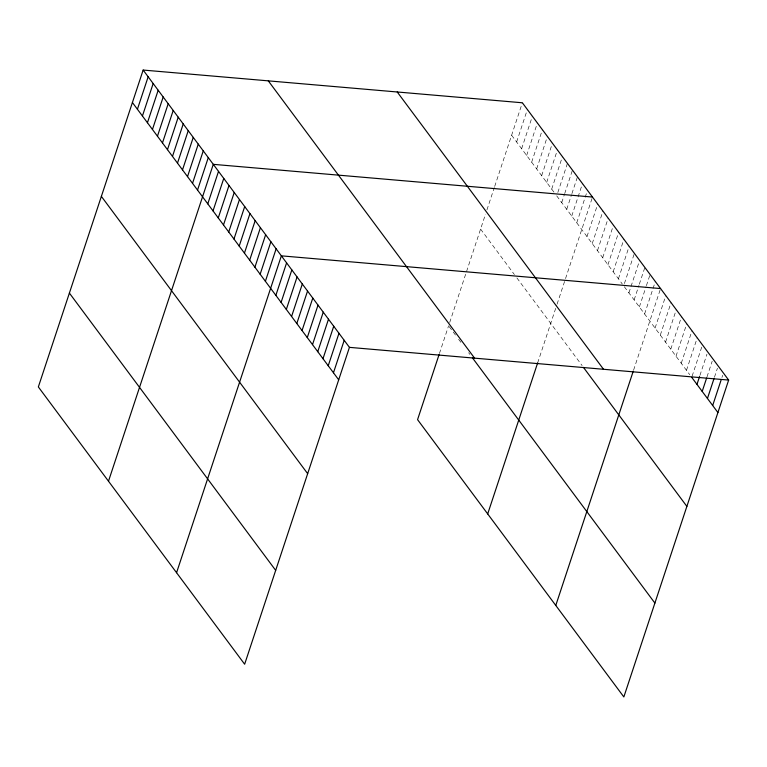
<?xml version="1.0" encoding="UTF-8"?>
<svg xmlns="http://www.w3.org/2000/svg" width="767" height="767" viewBox="0 0 767 767"><rect width="100%" height="100%" fill="white"/><g stroke="black" fill="none" stroke-linecap="round" stroke-linejoin="round"><path stroke-width="0.58" stroke-dasharray="3.83 2.88" d="M439.424 353.52L448.599 325.793M449.692 322.495L485.521 214.166M486.93 209.899L494.332 187.503M494.686 186.439L522.356 102.778M516.632 141.981L527.37 109.508M521.637 148.712L532.375 116.239M526.651 155.442L537.389 122.979M531.656 162.182L542.394 129.709M536.67 168.913L547.408 136.449M541.675 175.653L552.413 143.18M546.689 182.383L557.427 149.91M551.694 189.113L562.432 156.65M557.82 192.498L567.446 163.381M561.722 202.584L564.311 194.751M564.685 193.629L572.46 170.121M566.727 209.324L571.54 194.77M571.914 193.648L577.465 176.851M571.741 216.054L582.479 183.581M576.746 222.794L587.484 190.321M537.638 362.935L556.717 305.247M557.072 304.183L565.183 279.648M565.528 278.584L592.498 197.052M586.995 236.562L597.733 204.089M592.229 243.599L602.967 211.136M597.464 250.646L608.202 218.173M602.709 257.683L613.447 225.21M607.943 264.72L618.681 232.248M613.178 271.758L623.916 239.285M618.413 278.795L629.151 246.332M624.396 283.598L634.386 253.369M628.892 292.879L639.63 260.406M634.127 299.916L638.94 285.362M639.304 284.241L644.865 267.443M639.362 306.953L646.025 286.8M646.399 285.679L650.1 274.481M644.596 313.991L655.334 281.527M633.609 370.097L660.569 288.565M655.076 328.075L665.814 295.602M660.31 335.112L671.048 302.639M665.545 342.149L676.283 309.676M670.78 349.186L681.518 316.723M676.015 356.224L686.753 323.76M681.259 363.27L691.997 330.798M686.494 370.308L697.232 337.835M692.102 376.223L701.728 347.115M699.926 375.427L706.963 354.153M707.011 376.865L712.198 361.19M714.47 377.191L717.433 368.237M721.929 377.508L722.677 375.274M511.618 135.241L554.205 192.488M556.708 195.853L622.344 284.078M624.309 286.714L689.763 374.708M480.583 229.093L514.398 274.557M516.9 277.922L582.143 365.61M449.222 326.637L455.483 335.054M458.618 339.263L462.376 344.316M468.637 352.734L469.893 354.412"/><path stroke-width="1.15" d="M143.151 70.056L38.35 386.932L244.644 664.222L349.436 347.355L143.151 70.056L522.356 102.778L728.65 380.068L623.849 696.944L417.564 419.645L439.079 354.594M137.418 109.259L148.156 76.786M142.432 115.99L153.17 83.526M147.437 122.73L158.175 90.257M152.451 129.46L163.189 96.987M157.456 136.2L168.194 103.727M162.47 142.93L173.208 110.458M167.474 149.661L178.212 117.198M172.489 156.401L183.227 123.928M177.493 163.131L188.241 130.668M182.508 169.871L193.246 137.398M187.522 176.602L198.26 144.129M192.527 183.332L203.265 150.869M197.541 190.072L208.279 157.599M108.492 481.206L213.284 164.339L592.498 197.052M207.78 203.84L218.518 171.377M213.025 210.887L223.763 178.414M218.259 217.924L228.997 185.451M223.494 224.961L234.232 192.488M228.729 231.998L239.467 199.535M233.964 239.036L244.702 206.572M239.208 246.082L249.946 213.609M244.443 253.12L255.181 220.647M249.678 260.157L260.416 227.684M254.912 267.194L265.65 234.731M260.147 274.231L270.885 241.768M265.392 281.278L276.13 248.805M176.563 572.719L281.364 255.842L660.569 288.565M275.861 295.353L286.599 262.88M281.096 302.39L291.834 269.926M286.331 309.427L297.069 276.964M291.575 316.474L302.313 284.001M296.81 323.511L307.548 291.038M302.045 330.548L312.783 298.075M307.279 337.585L318.017 305.113M312.514 344.623L323.252 312.159M317.759 351.67L328.497 319.197M322.993 358.707L333.731 326.234M328.228 365.744L338.966 333.271M333.463 372.781L344.201 340.308M487.697 513.928L537.638 362.935M555.778 605.441L633.254 371.161M696.963 384.382L699.562 376.549M702.198 391.419L706.647 377.987M707.442 398.466L714.106 378.313M712.677 405.503L721.191 379.751M349.436 347.355L728.65 380.068M691.729 377.345L717.912 412.541M397.22 91.973L603.514 369.272M583.447 367.374L686.877 506.393M268.287 80.851L474.581 358.151M472.395 357.786L654.893 603.092M132.403 102.519L338.698 379.818M101.369 196.381L307.663 473.67M69.385 293.071L275.679 570.37"/></g></svg>
